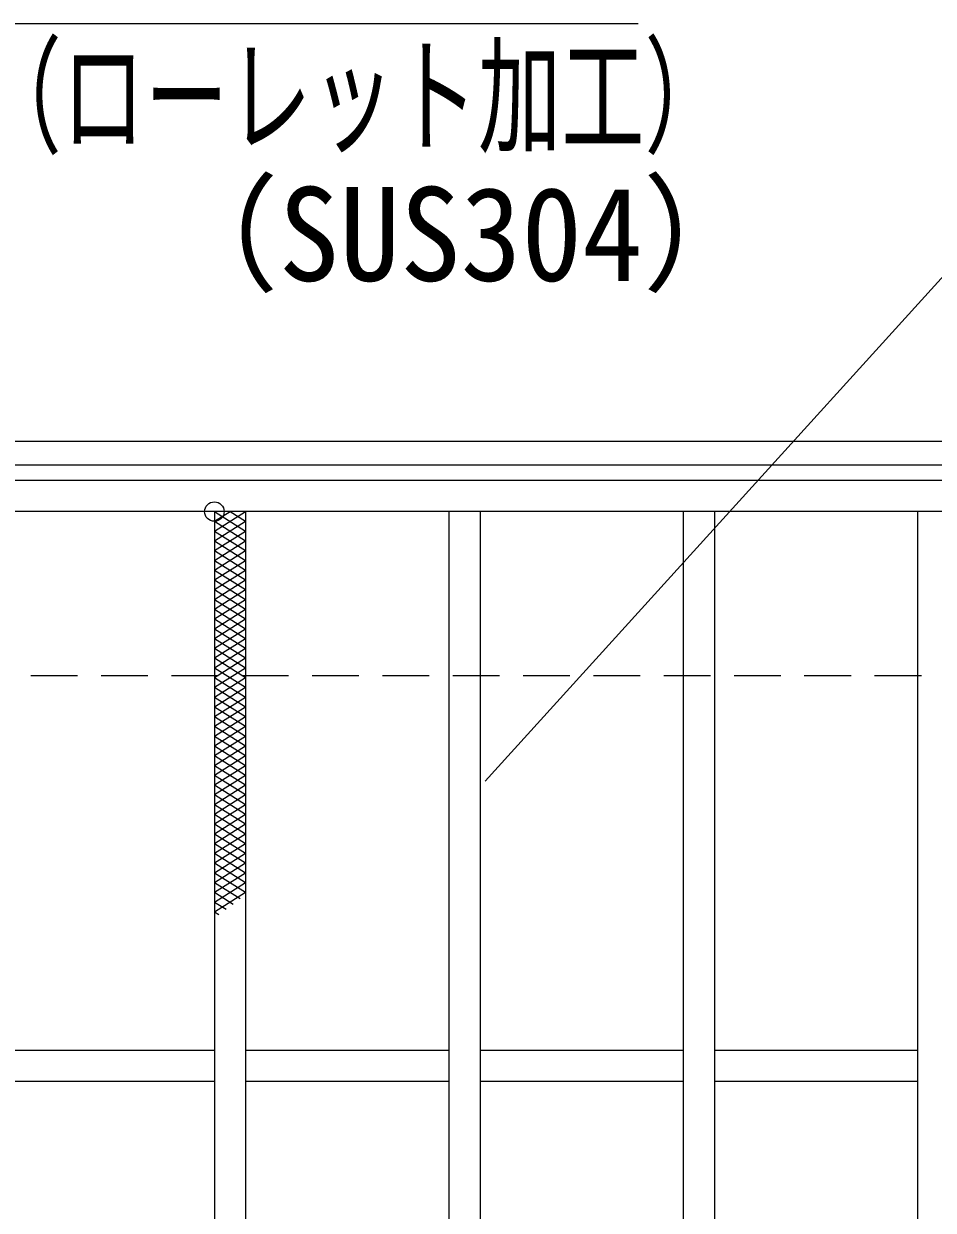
# Model space of a CAD drawing. Units: millimetres, scale not verified. Extents: x -1050 to 1050, y -742 to 742.
# Drawn here: x -694.3 to -578, y 464 to 615.9 of the extents above; entities that cross this region are included whole.
import ezdxf
from ezdxf.enums import TextEntityAlignment as Align

# ---------------------------------------------------------------- set-up
doc = ezdxf.new("R2010")
doc.units = ezdxf.units.MM
doc.header["$LTSCALE"] = 5
doc.header["$PDMODE"] = 32
doc.header["$PDSIZE"] = 2.5
doc.linetypes.add('DASHED1', pattern=[1.8, 1.2, -0.6])
for name, color, linetype, lineweight in [('0-1_寸法注釈', 2, 'Continuous', 9), ('0-2_蓋', 5, 'Continuous', 9), ('0-5_ハッチング', 4, 'Continuous', 9), ('0-9_枠', 7, 'Continuous', 9), ('0-A_溝開口', 4, 'DASHED1', 9)]:
    doc.layers.add(name, color=color, linetype=linetype, lineweight=lineweight)
doc.styles.add('ＭＳ ゴシック', font='')
doc.styles.get('ＭＳ ゴシック').set_extended_font_data('MS Gothic')

msp = doc.modelspace()

# ---------------------------------------------------------------- linework, layer by layer
at = {"layer": '0-1_寸法注釈'}
for points in [[(-615.707, 615.949), (-724.931, 615.949), (-785.858, 531.668)], [(-438.147, 615.949), (-547.371, 615.949), (-635.274, 518.935)]]:
    msp.add_lwpolyline(points, dxfattribs=at)
at = {"layer": '0-2_蓋'}
for p, q in [((204.55, 557.475), (-790.45, 557.475)), ((204.55, 553.475), (-790.45, 553.475)), ((-669.95, 553.475), (-669.95, 111.475)), ((-665.95, 553.475), (-665.95, 111.475)), ((-639.95, 553.475), (-639.95, 111.475)), ((-635.95, 553.475), (-635.95, 111.475)), ((-609.95, 553.475), (-609.95, 111.475)), ((-605.95, 553.475), (-605.95, 111.475)), ((-579.95, 553.475), (-579.95, 111.475)), ((-669.95, 484.475), (-695.95, 484.475)), ((-639.95, 484.475), (-665.95, 484.475)), ((-609.95, 484.475), (-635.95, 484.475)), ((-579.95, 484.475), (-605.95, 484.475)), ((-669.95, 480.475), (-695.95, 480.475)), ((-639.95, 480.475), (-665.95, 480.475)), ((-609.95, 480.475), (-635.95, 480.475)), ((-579.95, 480.475), (-605.95, 480.475))]:
    msp.add_line(p, q, dxfattribs=at)
at = {"layer": '0-5_ハッチング'}
for p, q in [((-669.95, 550.975), (-665.95, 553.475)), ((-669.95, 553.475), (-665.95, 550.975)), ((-669.95, 549.725), (-665.95, 552.225)), ((-669.95, 552.225), (-665.95, 549.725)), ((-669.95, 548.475), (-665.95, 550.975)), ((-669.95, 550.975), (-665.95, 548.475)), ((-669.95, 547.225), (-665.95, 549.725)), ((-669.95, 549.725), (-665.95, 547.225)), ((-669.95, 545.975), (-665.95, 548.475)), ((-669.95, 548.475), (-665.95, 545.975)), ((-669.95, 544.725), (-665.95, 547.225)), ((-669.95, 547.225), (-665.95, 544.725)), ((-669.95, 543.475), (-665.95, 545.975)), ((-669.95, 545.975), (-665.95, 543.475)), ((-669.95, 542.225), (-665.95, 544.725)), ((-669.95, 544.725), (-665.95, 542.225)), ((-669.95, 540.975), (-665.95, 543.475)), ((-669.95, 543.475), (-665.95, 540.975)), ((-669.95, 539.725), (-665.95, 542.225)), ((-669.95, 542.225), (-665.95, 539.725)), ((-669.95, 538.475), (-665.95, 540.975)), ((-669.95, 540.975), (-665.95, 538.475)), ((-669.95, 537.225), (-665.95, 539.725)), ((-669.95, 539.725), (-665.95, 537.225)), ((-669.95, 535.975), (-665.95, 538.475)), ((-669.95, 538.475), (-665.95, 535.975)), ((-669.95, 534.725), (-665.95, 537.225)), ((-669.95, 537.225), (-665.95, 534.725)), ((-669.95, 533.475), (-665.95, 535.975)), ((-669.95, 535.975), (-665.95, 533.475)), ((-669.95, 532.225), (-665.95, 534.725)), ((-669.95, 534.725), (-665.95, 532.225)), ((-669.95, 530.975), (-665.95, 533.475)), ((-669.95, 533.475), (-665.95, 530.975)), ((-669.95, 529.725), (-665.95, 532.225)), ((-669.95, 532.225), (-665.95, 529.725)), ((-669.95, 528.475), (-665.95, 530.975)), ((-669.95, 530.975), (-665.95, 528.475)), ((-669.95, 527.225), (-665.95, 529.725)), ((-669.95, 529.725), (-665.95, 527.225)), ((-669.95, 525.975), (-665.95, 528.475)), ((-669.95, 528.475), (-665.95, 525.975)), ((-669.95, 524.725), (-665.95, 527.225)), ((-669.95, 527.225), (-665.95, 524.725)), ((-669.95, 523.475), (-665.95, 525.975)), ((-669.95, 525.975), (-665.95, 523.475)), ((-669.95, 522.225), (-665.95, 524.725)), ((-669.95, 524.725), (-665.95, 522.225)), ((-669.95, 520.975), (-665.95, 523.475)), ((-669.95, 523.475), (-665.95, 520.975)), ((-669.95, 519.725), (-665.95, 522.225)), ((-669.95, 522.225), (-665.95, 519.725)), ((-669.95, 518.475), (-665.95, 520.975)), ((-669.95, 520.975), (-665.95, 518.475)), ((-669.95, 517.225), (-665.95, 519.725)), ((-669.95, 519.725), (-665.95, 517.225)), ((-669.95, 515.975), (-665.95, 518.475)), ((-669.95, 518.475), (-665.95, 515.975)), ((-669.95, 514.725), (-665.95, 517.225)), ((-669.95, 517.225), (-665.95, 514.725)), ((-669.95, 513.475), (-665.95, 515.975)), ((-669.95, 515.975), (-665.95, 513.475)), ((-669.95, 512.225), (-665.95, 514.725)), ((-669.95, 514.725), (-665.95, 512.225)), ((-669.95, 510.975), (-665.95, 513.475)), ((-669.95, 513.475), (-665.95, 510.975)), ((-669.95, 509.725), (-665.95, 512.225)), ((-669.95, 512.225), (-665.95, 509.725)), ((-669.95, 508.475), (-665.95, 510.975)), ((-669.95, 510.975), (-665.95, 508.475)), ((-669.95, 507.225), (-665.95, 509.725)), ((-669.95, 509.725), (-665.95, 507.225)), ((-669.95, 505.975), (-665.95, 508.475)), ((-669.95, 508.475), (-665.95, 505.975)), ((-669.95, 504.725), (-665.95, 507.225)), ((-669.95, 507.225), (-665.95, 504.725)), ((-669.95, 503.475), (-665.95, 505.975)), ((-669.95, 505.975), (-666.637, 503.904)), ((-669.95, 502.225), (-665.95, 504.725)), ((-669.95, 504.725), (-667.53, 503.213)), ((-669.95, 503.475), (-668.451, 502.538)), ((-669.95, 502.225), (-669.398, 501.88))]:
    msp.add_line(p, q, dxfattribs=at)
msp.add_lwpolyline([(-669.95, 552.225), (-667.95, 553.475), (-665.95, 552.225)], dxfattribs=at)
msp.add_point((-669.95, 553.475), dxfattribs=at)
at = {"layer": '0-9_枠'}
for p, q in [((-795.45, 562.475), (409.55, 562.475)), ((-792.45, 559.475), (407.714, 559.475))]:
    msp.add_line(p, q, dxfattribs=at)
at = {"layer": '0-A_溝開口'}
msp.add_line((-765.45, 532.475), (204.55, 532.475), dxfattribs=at)

# ---------------------------------------------------------------- texts
at = {"layer": '0-1_寸法注釈', "color": 7, "style": 'ＭＳ ゴシック'}
for s, width, p in [('（ローレット加工）', 0.65, (-700.15, 597.081)), ('（SUS304）', 0.95, (-677.303, 579.416))]:
    msp.add_text(s, height=12.02, dxfattribs=dict(at, width=width)).set_placement(p, align=Align.BOTTOM_LEFT)

doc.saveas('drawing.dxf')
